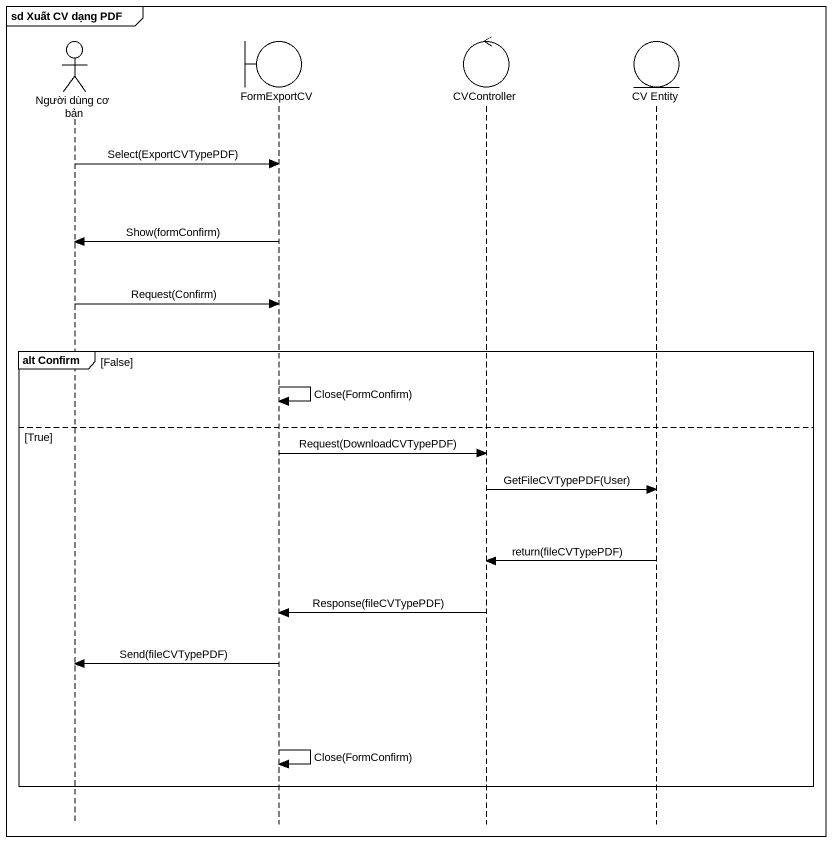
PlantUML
@startuml
mainframe sd Xuất CV dạng PDF
hide footbox
actor "Người dùng cơ bản" as Người_dùng_cơ_bản
boundary FormExportCV
control CVController
entity "CV Entity" as CV_Entity

Người_dùng_cơ_bản -> FormExportCV : Select(ExportCVTypePDF)
FormExportCV -> Người_dùng_cơ_bản : Show(formConfirm)
Người_dùng_cơ_bản -> FormExportCV : Request(Confirm)
group alt Confirm [False]
  FormExportCV -> FormExportCV : Close(FormConfirm)
else True
  FormExportCV -> CVController : Request(DownloadCVTypePDF)
  CVController -> CV_Entity : GetFileCVTypePDF(User)
  CV_Entity -> CVController : return(fileCVTypePDF)
  CVController -> FormExportCV : Response(fileCVTypePDF)
  FormExportCV -> Người_dùng_cơ_bản : Send(fileCVTypePDF)
  FormExportCV -> FormExportCV : Close(FormConfirm)
end
@enduml
